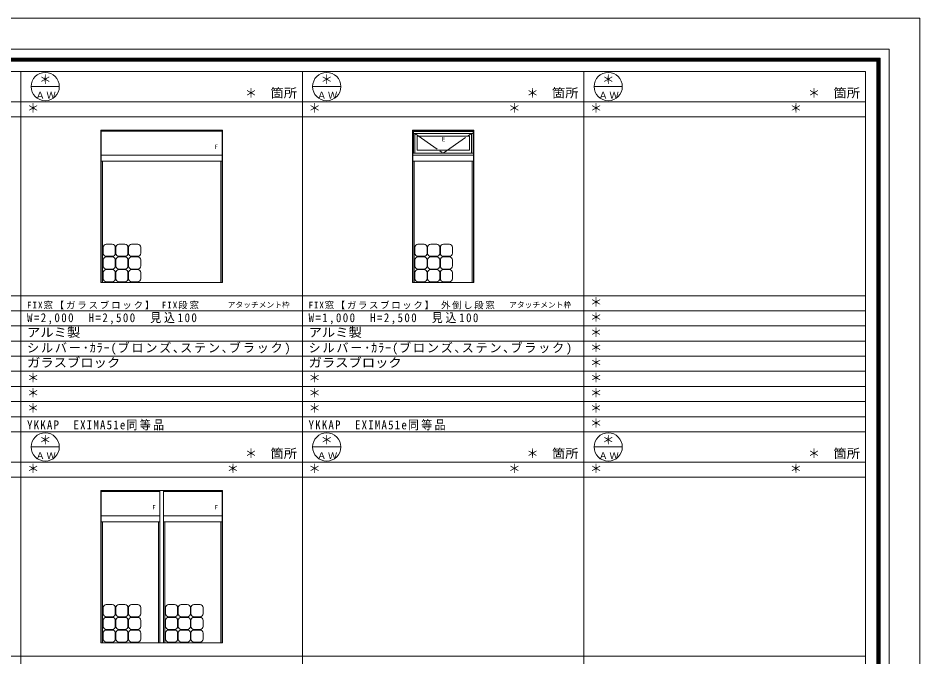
# Model space of a CAD drawing. Units: millimetres, scale not verified. Extents: x -14850 to 14850, y -10500 to 10500.
# Drawn here: x -49 to 14850, y -56 to 10500 of the extents above; entities that cross this region are included whole.
import ezdxf
from ezdxf.enums import TextEntityAlignment as Align

# ---------------------------------------------------------------- set-up
doc = ezdxf.new("R2010")
doc.units = ezdxf.units.MM
doc.header["$LTSCALE"] = 50
doc.linetypes.add('CHAIN2', pattern=[12, 9, -1, 1, -1])
doc.layers.add('0-0_0', color=7, linetype='Continuous')
doc.layers.add('0-1_USER1', color=7, linetype='Continuous', lineweight=9)
doc.layers.add('0-2_YKK_ZWAK', color=4, linetype='Continuous', lineweight=9)
doc.styles.add('ＭＳ ゴシック', font='')
doc.styles.get('ＭＳ ゴシック').set_extended_font_data('MS Gothic')

msp = doc.modelspace()

# ---------------------------------------------------------------- linework, layer by layer
at = {"layer": '0-1_USER1'}
for p, q in [((-14850, 10500), (14850, 10500)), ((14850, -10500), (14850, 10500)), ((-14340.23, 9987.41), (14340.79, 9987.41)), ((14340.79, -9999.25), (14340.79, 9987.41)), ((-14190.23, 9837.97), (14190.23, 9837.97)), ((14190.23, -9849.81), (14190.23, 9837.97)), ((-14177.82, 9825.57), (14177.82, 9825.57)), ((-14164.85, 9812.59), (14165.42, 9812.59)), ((-14152.44, 9799.62), (14152.45, 9799.62)), ((-14140.04, 9787.22), (14140.04, 9787.22)), ((14140.04, -9799.06), (14140.04, 9787.22)), ((14152.45, -9812.03), (14152.45, 9799.62)), ((14165.42, -9825), (14165.42, 9812.59)), ((14177.82, -9837.41), (14177.82, 9825.57)), ((-13949.96, 9617.94), (13950.04, 9617.94)), ((0.04, -8247.06), (0.04, 9617.94)), ((4650.04, -8247.06), (4650.04, 9617.94)), ((9300.04, -8247.06), (9300.04, 9617.94)), ((13950.04, -8247.06), (13950.04, 9617.94)), ((166.71, 9367.94), (633.37, 9367.94)), ((4816.7, 9367.94), (5283.37, 9367.94)), ((9466.7, 9367.94), (9933.37, 9367.94)), ((-13949.96, 9117.94), (13950.04, 9117.94)), ((-13949.96, 8867.94), (13950.04, 8867.94)), ((-13949.96, 5912.94), (13950.04, 5912.94)), ((-13949.96, 5662.94), (13950.04, 5662.94)), ((-13949.96, 5412.94), (13950.04, 5412.94)), ((-13949.96, 5162.94), (13950.04, 5162.94)), ((-13949.96, 4912.94), (13950.04, 4912.94)), ((-13949.96, 4662.94), (13950.04, 4662.94)), ((-9299.96, 4412.94), (13950.04, 4412.94)), ((-9299.96, 4162.94), (13950.04, 4162.94)), ((-13949.96, 3912.94), (13950.04, 3912.94)), ((-13949.96, 3662.94), (13950.04, 3662.94)), ((166.71, 3412.94), (633.37, 3412.94)), ((166.71, 3412.94), (633.37, 3412.94)), ((4816.7, 3412.94), (5283.37, 3412.94)), ((9466.7, 3412.94), (9933.37, 3412.94)), ((-13949.96, 3162.94), (13950.04, 3162.94)), ((-13949.96, 2912.94), (13950.04, 2912.94)), ((-13949.96, -42.06), (13950.04, -42.06))]:
    msp.add_line(p, q, dxfattribs=at)
for centre in [(400.04, 9367.94), (5050.04, 9367.94), (9700.04, 9367.94), (400.04, 3412.94), (5050.04, 3412.94), (9700.04, 3412.94)]:
    msp.add_circle(centre, 233.33, dxfattribs=at)
at = {"layer": '0-2_YKK_ZWAK'}
for p, q in [((3330.04, 8647.94), (1320.04, 8647.94)), ((1320.04, 8647.94), (1320.04, 6132.94)), ((1325.04, 6132.94), (1325.04, 8647.94)), ((3325.04, 6132.94), (3325.04, 8647.94)), ((3330.04, 8647.94), (3330.04, 6132.94)), ((7480.04, 8647.94), (6470.04, 8647.94)), ((6470.04, 8647.94), (6470.04, 6132.94)), ((6475.04, 6132.94), (6475.04, 8647.94)), ((7475.04, 6132.94), (7475.04, 8647.94)), ((7480.04, 8647.94), (7480.04, 6132.94)), ((3325.04, 8632.94), (1325.04, 8632.94)), ((7475.04, 8632.94), (6475.04, 8632.94)), ((6483.04, 8267.94), (6483.04, 8632.94)), ((7467.04, 8623.44), (6483.04, 8623.44)), ((7467.04, 8592.94), (6483.04, 8592.94)), ((6508.04, 8267.94), (6508.04, 8592.94)), ((6543.04, 8547.94), (6543.04, 8315.94)), ((6543.04, 8547.94), (7407.04, 8547.94)), ((7407.04, 8547.94), (7407.04, 8315.94)), ((7442.04, 8267.94), (7442.04, 8592.94)), ((7467.04, 8267.94), (7467.04, 8632.94)), ((1325.04, 8232.94), (3325.04, 8232.94)), ((7475.04, 8267.94), (6475.04, 8267.94)), ((6475.04, 8232.94), (7475.04, 8232.94)), ((6543.04, 8315.94), (7407.04, 8315.94)), ((1325.04, 8132.94), (3325.04, 8132.94)), ((1347.04, 6132.94), (1347.04, 8132.94)), ((3303.04, 6132.94), (3303.04, 8132.94)), ((6475.04, 8132.94), (7475.04, 8132.94)), ((6497.04, 6132.94), (6497.04, 8132.94)), ((7453.04, 6132.94), (7453.04, 8132.94)), ((1357.54, 6713.44), (1357.54, 6613.44)), ((1507.54, 6763.44), (1407.54, 6763.44)), ((1557.54, 6613.44), (1557.54, 6713.44)), ((1567.54, 6713.44), (1567.54, 6613.44)), ((1717.54, 6763.44), (1617.54, 6763.44)), ((1767.54, 6613.44), (1767.54, 6713.44)), ((1777.54, 6713.44), (1777.54, 6613.44)), ((1927.54, 6763.44), (1827.54, 6763.44)), ((1977.54, 6613.44), (1977.54, 6713.44)), ((6507.54, 6713.44), (6507.54, 6613.44)), ((6657.54, 6763.44), (6557.54, 6763.44)), ((6707.54, 6613.44), (6707.54, 6713.44)), ((6717.54, 6713.44), (6717.54, 6613.44)), ((6867.54, 6763.44), (6767.54, 6763.44)), ((6917.54, 6613.44), (6917.54, 6713.44)), ((6927.54, 6713.44), (6927.54, 6613.44)), ((7077.54, 6763.44), (6977.54, 6763.44)), ((7127.54, 6613.44), (7127.54, 6713.44)), ((1407.54, 6563.44), (1507.54, 6563.44)), ((1617.54, 6563.44), (1717.54, 6563.44)), ((1827.54, 6563.44), (1927.54, 6563.44)), ((6557.54, 6563.44), (6657.54, 6563.44)), ((6767.54, 6563.44), (6867.54, 6563.44)), ((6977.54, 6563.44), (7077.54, 6563.44)), ((1357.54, 6503.44), (1357.54, 6403.43)), ((1507.54, 6553.44), (1407.54, 6553.44)), ((1557.54, 6403.43), (1557.54, 6503.44)), ((1567.54, 6503.44), (1567.54, 6403.43)), ((1717.54, 6553.44), (1617.54, 6553.44)), ((1767.54, 6403.43), (1767.54, 6503.44)), ((1777.54, 6503.44), (1777.54, 6403.43)), ((1927.54, 6553.44), (1827.54, 6553.44)), ((1977.54, 6403.43), (1977.54, 6503.44)), ((6507.54, 6503.44), (6507.54, 6403.43)), ((6657.54, 6553.44), (6557.54, 6553.44)), ((6707.54, 6403.43), (6707.54, 6503.44)), ((6717.54, 6503.44), (6717.54, 6403.43)), ((6867.54, 6553.44), (6767.54, 6553.44)), ((6917.54, 6403.43), (6917.54, 6503.44)), ((6927.54, 6503.44), (6927.54, 6403.43)), ((7077.54, 6553.44), (6977.54, 6553.44)), ((7127.54, 6403.43), (7127.54, 6503.44)), ((1357.54, 6293.43), (1357.54, 6193.43)), ((1407.54, 6353.44), (1507.54, 6353.44)), ((1507.54, 6343.44), (1407.54, 6343.44)), ((1557.54, 6193.43), (1557.54, 6293.43)), ((1567.54, 6293.43), (1567.54, 6193.43)), ((1617.54, 6353.44), (1717.54, 6353.44)), ((1717.54, 6343.44), (1617.54, 6343.44)), ((1767.54, 6193.43), (1767.54, 6293.43)), ((1777.54, 6293.43), (1777.54, 6193.43)), ((1827.54, 6353.44), (1927.54, 6353.44)), ((1927.54, 6343.44), (1827.54, 6343.44)), ((1977.54, 6193.43), (1977.54, 6293.43)), ((6507.54, 6293.43), (6507.54, 6193.43)), ((6557.54, 6353.44), (6657.54, 6353.44)), ((6657.54, 6343.44), (6557.54, 6343.44)), ((6707.54, 6193.43), (6707.54, 6293.43)), ((6717.54, 6293.43), (6717.54, 6193.43)), ((6767.54, 6353.44), (6867.54, 6353.44)), ((6867.54, 6343.44), (6767.54, 6343.44)), ((6917.54, 6193.43), (6917.54, 6293.43)), ((6927.54, 6293.43), (6927.54, 6193.43)), ((6977.54, 6353.44), (7077.54, 6353.44)), ((7077.54, 6343.44), (6977.54, 6343.44)), ((7127.54, 6193.43), (7127.54, 6293.43)), ((3330.04, 6132.94), (1320.04, 6132.94)), ((1407.54, 6143.44), (1507.54, 6143.44)), ((1617.54, 6143.44), (1717.54, 6143.44)), ((1827.54, 6143.44), (1927.54, 6143.44)), ((7480.04, 6132.94), (6470.04, 6132.94)), ((6557.54, 6143.44), (6657.54, 6143.44)), ((6767.54, 6143.44), (6867.54, 6143.44)), ((6977.54, 6143.44), (7077.54, 6143.44)), ((3330.04, 2692.94), (1320.04, 2692.94)), ((1320.04, 2692.94), (1320.04, 177.94)), ((1325.04, 177.94), (1325.04, 2692.94)), ((2295.04, 2692.94), (2295.04, 177.94)), ((2355.04, 2692.94), (2355.04, 177.94)), ((3325.04, 177.94), (3325.04, 2692.94)), ((3330.04, 2692.94), (3330.04, 177.94)), ((2295.04, 2677.94), (1325.04, 2677.94)), ((3325.04, 2677.94), (2355.04, 2677.94)), ((1325.04, 2277.94), (2295.04, 2277.94)), ((2355.04, 2277.94), (3325.04, 2277.94)), ((1325.04, 2177.94), (2295.04, 2177.94)), ((1347.04, 177.94), (1347.04, 2177.94)), ((2273.04, 2177.94), (2273.04, 177.94)), ((2355.04, 2177.94), (3325.04, 2177.94)), ((2377.04, 2177.94), (2377.04, 177.94)), ((3303.04, 177.94), (3303.04, 2177.94)), ((1357.54, 758.44), (1357.54, 658.44)), ((1507.54, 808.44), (1407.54, 808.44)), ((1557.54, 658.44), (1557.54, 758.44)), ((1567.54, 758.44), (1567.54, 658.44)), ((1717.54, 808.44), (1617.54, 808.44)), ((1767.54, 658.44), (1767.54, 758.44)), ((1777.54, 758.44), (1777.54, 658.44)), ((1927.54, 808.44), (1827.54, 808.44)), ((1977.54, 658.44), (1977.54, 758.44)), ((2387.54, 758.44), (2387.54, 658.44)), ((2537.54, 808.44), (2437.54, 808.44)), ((2587.54, 658.44), (2587.54, 758.44)), ((2597.54, 758.44), (2597.54, 658.44)), ((2747.54, 808.44), (2647.54, 808.44)), ((2797.54, 658.44), (2797.54, 758.44)), ((2807.54, 758.44), (2807.54, 658.44)), ((2957.54, 808.44), (2857.54, 808.44)), ((3007.54, 658.44), (3007.54, 758.44)), ((1407.54, 608.44), (1507.54, 608.44)), ((1507.54, 598.44), (1407.54, 598.44)), ((1617.54, 608.44), (1717.54, 608.44)), ((1717.54, 598.44), (1617.54, 598.44)), ((1827.54, 608.44), (1927.54, 608.44)), ((1927.54, 598.44), (1827.54, 598.44)), ((2437.54, 608.44), (2537.54, 608.44)), ((2537.54, 598.44), (2437.54, 598.44)), ((2647.54, 608.44), (2747.54, 608.44)), ((2747.54, 598.44), (2647.54, 598.44)), ((2857.54, 608.44), (2957.54, 608.44)), ((2957.54, 598.44), (2857.54, 598.44)), ((1357.54, 548.44), (1357.54, 448.44)), ((1557.54, 448.44), (1557.54, 548.44)), ((1567.54, 548.44), (1567.54, 448.44)), ((1767.54, 448.44), (1767.54, 548.44)), ((1777.54, 548.44), (1777.54, 448.44)), ((1977.54, 448.44), (1977.54, 548.44)), ((2387.54, 548.44), (2387.54, 448.44)), ((2587.54, 448.44), (2587.54, 548.44)), ((2597.54, 548.44), (2597.54, 448.44)), ((2797.54, 448.44), (2797.54, 548.44)), ((2807.54, 548.44), (2807.54, 448.44)), ((3007.54, 448.44), (3007.54, 548.44)), ((1357.54, 338.44), (1357.54, 238.44)), ((1407.54, 398.44), (1507.54, 398.44)), ((1507.54, 388.44), (1407.54, 388.44)), ((1557.54, 238.44), (1557.54, 338.44)), ((1567.54, 338.44), (1567.54, 238.44)), ((1617.54, 398.44), (1717.54, 398.44)), ((1717.54, 388.44), (1617.54, 388.44)), ((1767.54, 238.44), (1767.54, 338.44)), ((1777.54, 338.44), (1777.54, 238.44)), ((1827.54, 398.44), (1927.54, 398.44)), ((1927.54, 388.44), (1827.54, 388.44)), ((1977.54, 238.44), (1977.54, 338.44)), ((2387.54, 338.44), (2387.54, 238.44)), ((2437.54, 398.44), (2537.54, 398.44)), ((2537.54, 388.44), (2437.54, 388.44)), ((2587.54, 238.44), (2587.54, 338.44)), ((2597.54, 338.44), (2597.54, 238.44)), ((2647.54, 398.44), (2747.54, 398.44)), ((2747.54, 388.44), (2647.54, 388.44)), ((2797.54, 238.44), (2797.54, 338.44)), ((2807.54, 338.44), (2807.54, 238.44)), ((2857.54, 398.44), (2957.54, 398.44)), ((2957.54, 388.44), (2857.54, 388.44)), ((3007.54, 238.44), (3007.54, 338.44)), ((3330.04, 177.94), (1320.04, 177.94)), ((1407.54, 188.44), (1507.54, 188.44)), ((1617.54, 188.44), (1717.54, 188.44)), ((1827.54, 188.44), (1927.54, 188.44)), ((2437.54, 188.44), (2537.54, 188.44)), ((2647.54, 188.44), (2747.54, 188.44)), ((2857.54, 188.44), (2957.54, 188.44))]:
    msp.add_line(p, q, dxfattribs=at)
at = {"layer": '0-2_YKK_ZWAK', "linetype": 'CHAIN2'}
for p, q in [((6508.04, 8592.94), (6975.04, 8267.94)), ((6975.04, 8267.94), (7442.04, 8592.94))]:
    msp.add_line(p, q, dxfattribs=at)
at = {"layer": '0-2_YKK_ZWAK'}
for centre, start, end in [((1407.54, 6713.44), 90, 180), ((1507.54, 6713.44), 0, 90), ((1617.54, 6713.44), 90, 180), ((1717.54, 6713.44), 0, 90), ((1827.54, 6713.44), 90, 180), ((1927.54, 6713.44), 0, 90), ((6557.54, 6713.44), 90, 180), ((6657.54, 6713.44), 0, 90), ((6767.54, 6713.44), 90, 180), ((6867.54, 6713.44), 0, 90), ((6977.54, 6713.44), 90, 180), ((7077.54, 6713.44), 0, 90), ((1407.54, 6613.44), 180, 270), ((1507.54, 6613.44), 270, 0), ((1617.54, 6613.44), 180, 270), ((1717.54, 6613.44), 270, 0), ((1827.54, 6613.44), 180, 270), ((1927.54, 6613.44), 270, 0), ((6557.54, 6613.44), 180, 270), ((6657.54, 6613.44), 270, 0), ((6767.54, 6613.44), 180, 270), ((6867.54, 6613.44), 270, 0), ((6977.54, 6613.44), 180, 270), ((7077.54, 6613.44), 270, 0), ((1407.54, 6503.44), 90, 180), ((1507.54, 6503.44), 0, 90), ((1617.54, 6503.44), 90, 180), ((1717.54, 6503.44), 0, 90), ((1827.54, 6503.44), 90, 180), ((1927.54, 6503.44), 0, 90), ((6557.54, 6503.44), 90, 180), ((6657.54, 6503.44), 0, 90), ((6767.54, 6503.44), 90, 180), ((6867.54, 6503.44), 0, 90), ((6977.54, 6503.44), 90, 180), ((7077.54, 6503.44), 0, 90), ((1407.54, 6403.43), 180, 270), ((1407.54, 6293.43), 90, 180), ((1507.54, 6403.43), 270, 0), ((1507.54, 6293.43), 0, 90), ((1617.54, 6403.43), 180, 270), ((1617.54, 6293.43), 90, 180), ((1717.54, 6403.43), 270, 0), ((1717.54, 6293.43), 0, 90), ((1827.54, 6403.43), 180, 270), ((1827.54, 6293.43), 90, 180), ((1927.54, 6403.43), 270, 0), ((1927.54, 6293.43), 0, 90), ((6557.54, 6403.43), 180, 270), ((6557.54, 6293.43), 90, 180), ((6657.54, 6403.43), 270, 0), ((6657.54, 6293.43), 0, 90), ((6767.54, 6403.43), 180, 270), ((6767.54, 6293.43), 90, 180), ((6867.54, 6403.43), 270, 0), ((6867.54, 6293.43), 0, 90), ((6977.54, 6403.43), 180, 270), ((6977.54, 6293.43), 90, 180), ((7077.54, 6403.43), 270, 0), ((7077.54, 6293.43), 0, 90), ((1407.54, 6193.43), 180, 270), ((1507.54, 6193.43), 270, 0), ((1617.54, 6193.43), 180, 270), ((1717.54, 6193.43), 270, 0), ((1827.54, 6193.43), 180, 270), ((1927.54, 6193.43), 270, 0), ((6557.54, 6193.43), 180, 270), ((6657.54, 6193.43), 270, 0), ((6767.54, 6193.43), 180, 270), ((6867.54, 6193.43), 270, 0), ((6977.54, 6193.43), 180, 270), ((7077.54, 6193.43), 270, 0), ((1407.54, 758.44), 90, 180), ((1507.54, 758.44), 0, 90), ((1617.54, 758.44), 90, 180), ((1717.54, 758.44), 0, 90), ((1827.54, 758.44), 90, 180), ((1927.54, 758.44), 0, 90), ((2437.54, 758.44), 90, 180), ((2537.54, 758.44), 0, 90), ((2647.54, 758.44), 90, 180), ((2747.54, 758.44), 0, 90), ((2857.54, 758.44), 90, 180), ((2957.54, 758.44), 0, 90), ((1407.54, 658.44), 180, 270), ((1407.54, 548.44), 90, 180), ((1507.54, 658.44), 270, 0), ((1507.54, 548.44), 0, 90), ((1617.54, 658.44), 180, 270), ((1617.54, 548.44), 90, 180), ((1717.54, 658.44), 270, 0), ((1717.54, 548.44), 0, 90), ((1827.54, 658.44), 180, 270), ((1827.54, 548.44), 90, 180), ((1927.54, 658.44), 270, 0), ((1927.54, 548.44), 0, 90), ((2437.54, 658.44), 180, 270), ((2437.54, 548.44), 90, 180), ((2537.54, 658.44), 270, 0), ((2537.54, 548.44), 0, 90), ((2647.54, 658.44), 180, 270), ((2647.54, 548.44), 90, 180), ((2747.54, 658.44), 270, 0), ((2747.54, 548.44), 0, 90), ((2857.54, 658.44), 180, 270), ((2857.54, 548.44), 90, 180), ((2957.54, 658.44), 270, 0), ((2957.54, 548.44), 0, 90), ((1407.54, 448.44), 180, 270), ((1507.54, 448.44), 270, 0), ((1617.54, 448.44), 180, 270), ((1717.54, 448.44), 270, 0), ((1827.54, 448.44), 180, 270), ((1927.54, 448.44), 270, 0), ((2437.54, 448.44), 180, 270), ((2537.54, 448.44), 270, 0), ((2647.54, 448.44), 180, 270), ((2747.54, 448.44), 270, 0), ((2857.54, 448.44), 180, 270), ((2957.54, 448.44), 270, 0), ((1407.54, 338.44), 90, 180), ((1507.54, 338.44), 0, 90), ((1617.54, 338.44), 90, 180), ((1717.54, 338.44), 0, 90), ((1827.54, 338.44), 90, 180), ((1927.54, 338.44), 0, 90), ((2437.54, 338.44), 90, 180), ((2537.54, 338.44), 0, 90), ((2647.54, 338.44), 90, 180), ((2747.54, 338.44), 0, 90), ((2857.54, 338.44), 90, 180), ((2957.54, 338.44), 0, 90), ((1407.54, 238.44), 180, 270), ((1507.54, 238.44), 270, 0), ((1617.54, 238.44), 180, 270), ((1717.54, 238.44), 270, 0), ((1827.54, 238.44), 180, 270), ((1927.54, 238.44), 270, 0), ((2437.54, 238.44), 180, 270), ((2537.54, 238.44), 270, 0), ((2647.54, 238.44), 180, 270), ((2747.54, 238.44), 270, 0), ((2857.54, 238.44), 180, 270), ((2957.54, 238.44), 270, 0)]:
    msp.add_arc(centre, 50, start, end, dxfattribs=at)

# ---------------------------------------------------------------- texts
at = {"layer": '0-0_0', "style": 'ＭＳ ゴシック'}
for p in [(300.04, 9367.94), (4950.04, 9367.94), (9600.04, 9367.94), (3700.04, 9142.94), (8350.04, 9142.94), (13000.04, 9142.94), (100.04, 8892.94), (4750.04, 8892.94), (8050.04, 8892.94), (9400.04, 8892.94), (12700.04, 8892.94), (9400.04, 5687.94), (9400.04, 5437.94), (9400.04, 5187.94), (9400.04, 4937.94), (9400.04, 4687.94), (100.04, 4437.94), (4750.04, 4437.94), (9400.04, 4437.94), (100.04, 4187.94), (4750.04, 4187.94), (9400.04, 4187.94), (100.04, 3937.94), (4750.04, 3937.94), (9400.04, 3937.94), (9400.04, 3687.94), (300.04, 3412.94), (300.04, 3412.94), (4950.04, 3412.94), (9600.04, 3412.94), (3700.04, 3187.94), (8350.04, 3187.94), (13000.04, 3187.94), (100.04, 2937.94), (3400.04, 2937.94), (4750.04, 2937.94), (8050.04, 2937.94), (9400.04, 2937.94), (12700.04, 2937.94)]:
    msp.add_text('＊', height=146.6, dxfattribs=at).set_placement(p, align=Align.BOTTOM_LEFT)
at = {"layer": '0-0_0', "color": 4, "style": 'ＭＳ ゴシック'}
for p in [(3413.57, 5687.94), (8063.57, 5687.94)]:
    msp.add_text('アタッチメント枠', height=91.64, dxfattribs=at).set_placement(p, align=Align.BOTTOM_LEFT)
at = {"layer": '0-0_0', "style": 'ＭＳ ゴシック', "width": 1.1}
for s, p in [('アルミ製', (100.04, 5187.94)), ('アルミ製', (4750.04, 5187.94)), ('ガラスブロック', (100.04, 4687.94)), ('ガラスブロック', (4750.04, 4687.94))]:
    msp.add_text(s, height=146.6, dxfattribs=at).set_placement(p, align=Align.BOTTOM_LEFT)
at = {"layer": '0-0_0', "attachment_point": 7, "style": 'ＭＳ ゴシック'}
for s, insert, char_height in [('\\T1.21;FIX窓【ガラスブロック】\\~FIX段窓', (100.04, 5687.94), 110), ('\\T1.19;FIX窓【ガラスブロック】\\~外倒し段窓', (4750.04, 5687.94), 110), ('\\T1.26;\\W0.9;W=2,000\\~\\~H=2,500\\~\\~見込100', (100.04, 5437.94), 146.6), ('\\T1.26;\\W0.9;W=1,000\\~\\~H=2,500\\~\\~見込100', (4750.04, 5437.94), 146.6), ('\\T1.15;シルバー･ｶﾗｰ(ブロンズ､ステン､ブラック)', (100.04, 4937.94), 146.6), ('\\T1.15;シルバー･ｶﾗｰ(ブロンズ､ステン､ブラック)', (4750.04, 4937.94), 146.6), ('\\T1.22;\\W0.9;YKKAP\u3000EXIMA51e同等品', (100.04, 3687.94), 146.6), ('\\T1.22;\\W0.9;YKKAP\u3000EXIMA51e同等品', (4750.04, 3687.94), 146.6)]:
    msp.add_mtext(s, dxfattribs=dict(at, insert=insert, char_height=char_height))
at = {"layer": '0-1_USER1', "style": 'ＭＳ ゴシック', "width": 1.1}
for p in [(4120.04, 9142.94), (8770.04, 9142.94), (13420.04, 9142.94), (4120.04, 3187.94), (8770.04, 3187.94), (13420.04, 3187.94)]:
    msp.add_text('箇所', height=146.6, dxfattribs=at).set_placement(p, align=Align.BOTTOM_LEFT)
at = {"layer": '0-1_USER1', "char_height": 110, "attachment_point": 7, "style": 'ＭＳ ゴシック'}
for insert in [(240.04, 9167.94), (4890.04, 9167.94), (9540.04, 9167.94), (240.04, 3212.94), (4890.04, 3212.94), (9540.04, 3212.94)]:
    msp.add_mtext('\\T1.17;ＡＷ', dxfattribs=dict(at, insert=insert))
at = {"layer": '0-2_YKK_ZWAK', "style": 'ＭＳ ゴシック'}
for s, p in [('E', (6951.17, 8440.87)), ('F', (3197.2, 8313.47)), ('F', (2167.2, 2358.47)), ('F', (3197.2, 2358.47))]:
    msp.add_text(s, height=73.31, dxfattribs=at).set_placement(p, align=Align.BOTTOM_LEFT)

doc.saveas('drawing.dxf')
